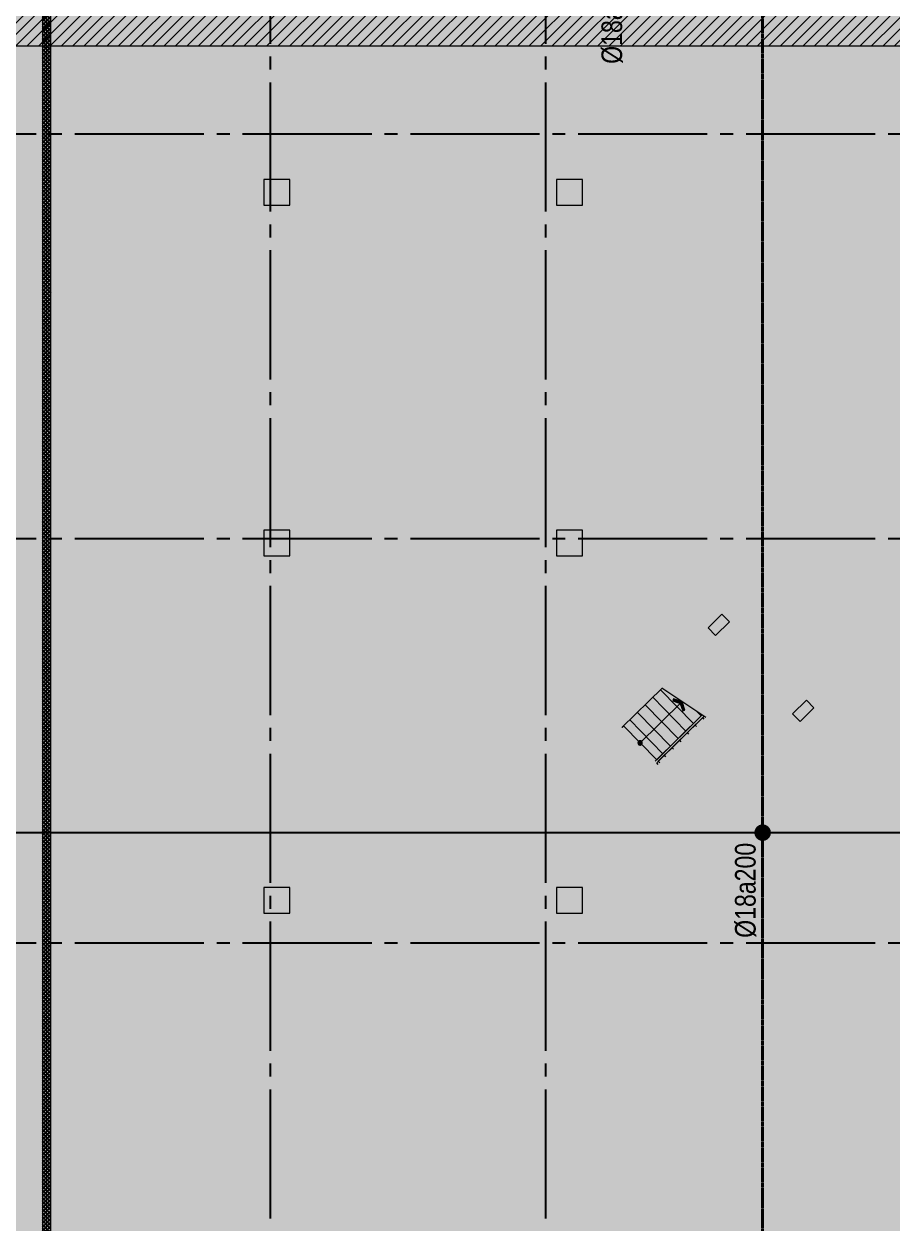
# Model space of a CAD drawing. Header units: millimetres. Extents: x -3819597 to -2591384, y 582389 to 820195.
# Drawn here: x -3399952 to -3379779, y 710231 to 738094 of the extents above; entities that cross this region are included whole.
import ezdxf
from ezdxf.enums import TextEntityAlignment as Align
from ezdxf.xclip import XClip

# ---------------------------------------------------------------- set-up
doc = ezdxf.new("R2010")
doc.units = ezdxf.units.MM
doc.header["$MEASUREMENT"] = 0
doc.header["$XCLIPFRAME"] = 0
for name, pattern in [('CENTER', [2, 1.25, -0.25, 0.25, -0.25]), ('CHG_XX_Cot_Ham 2$0$$AUDIT_BAD_LTYPE3', [0]), ('CHG_XX_Damsan_Ham 2$0$MB Ham 2$0$Hidden21', [3, 2, -1]), ('CHG_XX_Luoi truc$0$MB_Luoi truc$0$Center101', [13, 10, -1, 1, -1]), ('HIDDEN', [0.375, 0.25, -0.125])]:
    doc.linetypes.add(name, pattern=pattern)
doc.layers.get('0').update_dxf_attribs({"lineweight": 9})
doc.layers.get('Defpoints').update_dxf_attribs({"color": 10, "lineweight": 0})
for name, color, linetype in [('02HN. TEXT B', 1, 'Continuous'), ('08HN. SSS X', 6, 'Continuous'), ('12HN. GRID', 1, 'CENTER'), ("CHG_XX_Damsan_Ham 2$0$CHG_XX_Damsan_Ham 2$0$'S_General_Hatch_8", 8, 'Continuous'), ('CHG_XX_Damsan_Ham 2$0$MB Ham 2$0$Staircase', 30, 'Continuous'), ('CHG_XX_Damsan_Ham 2$0$MB Ham 2$0$Staircase Hidden', 34, 'CHG_XX_Damsan_Ham 2$0$MB Ham 2$0$Hidden21'), ('CHG_XX_Luoi truc$0$Grid', 34, 'Continuous'), ('CHG_XX_Luoi truc$0$Grid Line', 8, 'CHG_XX_Luoi truc$0$MB_Luoi truc$0$Center101'), ('dim', 51, 'Continuous')]:
    doc.layers.add(name, color=color, linetype=linetype)
for name, color, linetype, lineweight, plot in [('CHG_XX_Cot_Ham 2$0$NS-Column-H2', 90, 'Continuous', 13, False), ('CHG_XX_Cot_Ham 2$0$NS-Column-H2 @ 1', 90, 'Continuous', 13, False), ('CHG_XX_Cot_Ham 2$0$NS-Column-H2 @ 150', 90, 'Continuous', 13, False)]:
    doc.layers.add(name, color=color, linetype=linetype, lineweight=lineweight, plot=plot)
for name, color, linetype, lineweight in [('CHG_XX_Cot_Ham 2$0$NS-Pier-H2', 150, 'Continuous', 13), ('CHG_XX_Damsan_Ham 2$0$CHG_XX_Damsan_Ham 2$0$DBAO', 3, 'Continuous', 13), ('CHG_XX_Damsan_Ham 2$0$CHG_XX_Damsan_Ham 2$0$DTE-MEP-H-SLAB TEXT', 3, 'Continuous', 0), ('CHG_XX_Damsan_Ham 2$0$CHG_XX_Damsan_Ham 2$0$HATCH', 154, 'Continuous', 9), ('CHG_XX_Damsan_Ham 2$0$CHG_XX_Damsan_Ham 2$0$Start hatch', 8, 'Continuous', 25), ('CHG_XX_Damsan_Ham 2$0$HATCH', 57, 'Continuous', 9), ('CHG_XX_Damsan_Ham 2$0$tam cap ram', 8, 'Continuous', 5), ('thep chay suot', 5, 'HIDDEN', 40)]:
    doc.layers.add(name, color=color, linetype=linetype, lineweight=lineweight)
doc.styles.add('[HN042014]STYLE', font='arial.ttf', dxfattribs={"width": 0.8})
doc.styles.add('CHG_XX_Luoi truc$0$MB_Luoi truc$0$Grid A-F$0$VNI-HelveCB', font='VHELVCB_0.TTF')
pattern_1 = [(45, (170555.19, -8650), (-44.194174, 44.194174), []), (135, (170555.19, -8650), (-44.194174, -44.194174), [])]

# ---------------------------------------------------------------- blocks, each defined once
blk = doc.blocks.new('*U697')
at = {"layer": '12HN. GRID', "linetype": 'Continuous'}
blk.add_line((0, 8915), (0, -9087.1), dxfattribs=at)
at = {"layer": '12HN. GRID', "linetype": 'Continuous', "const_width": 64, "flags": 128}
blk.add_lwpolyline([(-32, 0, 1), (32, 0, 1)], format="xyb", close=True, dxfattribs=at)
at = {"layer": 'thep chay suot', "linetype": 'HIDDEN', "ltscale": 10}
blk.add_line((-8538.7, 0), (7237.6, 0), dxfattribs=at)
at = {"layer": '02HN. TEXT B', "linetype": 'ByBlock', "style": '[HN042014]STYLE', "width": 0.8, "flags": 8}
blk.add_attdef('1', text='', height=160, dxfattribs=at).set_placement((-814.5, 134.4), align=Align.MIDDLE_LEFT)
blk.add_attdef('0', text='', height=160, dxfattribs=at).set_placement((-351.3, 10.6), align=Align.MIDDLE_CENTER)
at = {"layer": 'Defpoints', "color": 9, "linetype": 'ByBlock', "style": '[HN042014]STYLE', "width": 0.8, "flags": 9}
for tag, p in [('2', (-6355.4, 883.3)), ('3', (-6355.4, 478.6)), ('4', (-6355.4, 73.8)), ('5', (-6355.4, -316.7))]:
    blk.add_attdef(tag, text='', height=250, dxfattribs=at).set_placement(p, align=Align.MIDDLE_CENTER)
blk = doc.blocks.new('*U730')
at = {"layer": '12HN. GRID', "linetype": 'Continuous'}
h = blk.add_hatch(color=256, dxfattribs=at)
h.dxf.hatch_style = 1
h.paths.add_polyline_path([(-44, 7758.1), (44, 7758.1), (0, 7934.1)])
h = blk.add_hatch(color=256, dxfattribs=at)
h.dxf.hatch_style = 1
h.paths.add_polyline_path([(0, -1815.9), (44, -1639.9), (-44, -1639.9)])
at = {"layer": '08HN. SSS X', "linetype": 'ByBlock', "ltscale": 10}
for p, q in [((-419.7, 0), (432.9, 0)), ((-419.7, 0), (-419.7, 0)), ((432.9, 0), (432.9, 0))]:
    blk.add_line(p, q, dxfattribs=at)
at = {"layer": '12HN. GRID', "linetype": 'Continuous'}
for p, q in [((-75, 7934.1), (75, 7934.1)), ((-44, 7758.1), (0, 7934.1)), ((0, 7934.1), (0, -1815.9)), ((0, 7934.1), (44, 7758.1)), ((-44, 7758.1), (44, 7758.1)), ((-44, -1639.9), (44, -1639.9)), ((-44, -1639.9), (0, -1815.9)), ((0, -1815.9), (44, -1639.9)), ((-75, -1815.9), (75, -1815.9))]:
    blk.add_line(p, q, dxfattribs=at)
at = {"layer": '12HN. GRID', "linetype": 'Continuous', "const_width": 64, "flags": 128}
blk.add_lwpolyline([(-32, 0, -1), (32, 0, -1)], format="xyb", close=True, dxfattribs=at)
at = {"layer": '02HN. TEXT B', "linetype": 'ByBlock', "style": '[HN042014]STYLE', "width": 0.8, "flags": 8}
blk.add_attdef('1', text='', height=160, dxfattribs=at).set_placement((169.6, 140), align=Align.MIDDLE_LEFT)
blk.add_attdef('0', text='', height=160, dxfattribs=at).set_placement((211364.5, -1010081.3), align=Align.MIDDLE_CENTER)
at = {"layer": 'Defpoints', "color": 9, "linetype": 'ByBlock', "style": '[HN042014]STYLE', "width": 0.8, "flags": 9}
for tag, p in [('2', (1263.6, 123.5)), ('3', (1263.6, -281.2)), ('4', (1263.6, -686)), ('5', (1263.6, -1076.5))]:
    blk.add_attdef(tag, text='', height=250, dxfattribs=at).set_placement(p, align=Align.MIDDLE_CENTER)
blk = doc.blocks.new('*U1036')
at = {"layer": 'CHG_XX_Cot_Ham 2$0$NS-Column-H2 @ 1'}
h = blk.add_hatch(color=256, dxfattribs=at)
h.dxf.hatch_style = 1
h.paths.add_polyline_path([(-300, -300), (-300, 300), (300, 300), (300, -300)])
at = {"layer": 'CHG_XX_Cot_Ham 2$0$NS-Column-H2 @ 150'}
h = blk.add_hatch(color=256, dxfattribs=at)
h.dxf.hatch_style = 1
h.paths.add_polyline_path([(-300, -300), (-300, 300), (300, 300), (300, -300)])
blk = doc.blocks.new('CHG_XX_Cot_Ham 2$0$HoBoi_C600x600')
at = {"layer": 'CHG_XX_Cot_Ham 2$0$NS-Column-H2'}
blk.add_lwpolyline([(300, -300), (300, 300), (-300, 300), (-300, -300)], close=True, dxfattribs=at)
blk.add_blockref('*U1036', (0, 0), dxfattribs=at)
blk = doc.blocks.new('*U1029')
at = {"layer": 'CHG_XX_Luoi truc$0$Grid Line'}
blk.add_line((0, 0), (0, 608), dxfattribs=at)
at = {"layer": 'CHG_XX_Luoi truc$0$Grid', "lineweight": -2, "style": 'CHG_XX_Luoi truc$0$MB_Luoi truc$0$Grid A-F$0$VNI-HelveCB'}
for tag, p in [('GRIDSUB', (0, 617)), ('GRID', (0, -9))]:
    blk.add_attdef(tag, text='', height=5, dxfattribs=at).set_placement(p, align=Align.MIDDLE)
blk = doc.blocks.new('*U1031')
at = {"layer": 'CHG_XX_Luoi truc$0$Grid Line'}
blk.add_line((0, 0), (0, 438), dxfattribs=at)
at = {"layer": 'CHG_XX_Luoi truc$0$Grid', "lineweight": -2, "style": 'CHG_XX_Luoi truc$0$MB_Luoi truc$0$Grid A-F$0$VNI-HelveCB'}
for tag, p in [('GRIDSUB', (0, 447)), ('GRID', (0, -9))]:
    blk.add_attdef(tag, text='', height=5, dxfattribs=at).set_placement(p, align=Align.MIDDLE)
blk = doc.blocks.new('CHG_XX_Luoi truc')
at = {"layer": 'CHG_XX_Luoi truc$0$Grid', "xscale": 300, "yscale": 300, "zscale": 300}
for p in [(38150, -12747), (44550, -12747)]:
    blk.add_blockref('*U1029', p, dxfattribs=at)
at = {"layer": 'CHG_XX_Luoi truc$0$Grid', "xscale": 300.0000000000013, "yscale": 300.0000000000013, "zscale": 300.0000000000013, "rotation": 90}
for p in [(110703, 125550), (110703, 116150), (110703, 106750)]:
    blk.add_blockref('*U1031', p, dxfattribs=at)
blk = doc.blocks.new('CHG_XX_Cot_Ham 2')
at = {"layer": 'CHG_XX_Cot_Ham 2$0$NS-Column-H2'}
h = blk.add_hatch(color=256, dxfattribs=at)
h.paths.add_polyline_path([(48641.1, 114396), (48816.3, 114217.7), (48495.4, 113902.2), (48320.1, 114080.5)])
h.paths.add_polyline_path([(50603.8, 112399.1), (50779, 112220.8), (50457.1, 111906.3), (50282.9, 112083.6)])
at = {"layer": 'CHG_XX_Cot_Ham 2$0$NS-Pier-H2'}
h = blk.add_hatch(color=256, dxfattribs=at)
h.dxf.hatch_style = 1
h.paths.add_polyline_path([(99639.2, 163400), (-10900, 163400), (-10900, 85450), (-300, 85450), (-300, 84050), (32350, 84050), (32350, -9000), (103575.5, -9000), (106050, -6022), (106050, 158254.3)])
h.paths.add_polyline_path([(99533.7, 163100), (105750, 158110.4), (105750, 90450), (105650, 90450), (105750, 90450), (105750, 13850), (105750, 13722.3), (105750, -5913.6), (103434.7, -8700), (93599.8, -8700), (93299.8, -8700), (32650, -8700), (32650, 84350), (0, 84350), (0, 85750), (-10600, 85750), (-10600, 163100), (93600, 163100)], flags=16)
at = {"layer": 'CHG_XX_Cot_Ham 2$0$NS-Column-H2'}
for points in [[(48641.1, 114396), (48816.3, 114217.7), (48495.4, 113902.2), (48320.1, 114080.5), (48641.1, 114396)], [(50603.8, 112399.1), (50779, 112220.8), (50457.1, 111906.3), (50282.9, 112083.6), (50603.8, 112399.1)], [(50603.8, 112399.1), (50779, 112220.8), (50458.1, 111905.3), (50282.9, 112083.6), (50603.8, 112399.1)]]:
    blk.add_lwpolyline(points, dxfattribs=at)
at = {"layer": 'CHG_XX_Cot_Ham 2$0$NS-Column-H2', "linetype": 'CHG_XX_Cot_Ham 2$0$$AUDIT_BAD_LTYPE3'}
for points in [[(48495.4, 113902.2), (48816.3, 114217.7), (48641.1, 114396), (48320.1, 114080.5), (48495.4, 113902.2)], [(50458.1, 111905.3), (50779, 112220.8), (50603.8, 112399.1), (50282.9, 112083.6), (50458.1, 111905.3)]]:
    blk.add_lwpolyline(points, dxfattribs=at)
at = {"layer": 'Defpoints'}
for p, q in [((48495.4, 113902.2), (48320.1, 114080.5)), ((50458.1, 111905.3), (50282.9, 112083.6))]:
    blk.add_line(p, q, dxfattribs=at)
at = {"layer": 'CHG_XX_Cot_Ham 2$0$NS-Column-H2'}
for p in [(38300, 124200), (45100, 124200), (38300, 116050), (45100, 116050), (38300, 107750), (45100, 107750)]:
    blk.add_blockref('CHG_XX_Cot_Ham 2$0$HoBoi_C600x600', p, dxfattribs=at)
at = {"layer": 'CHG_XX_Cot_Ham 2$0$NS-Pier-H2'}
blk.add_blockref('CHG_XX_Luoi truc', (0, 0), dxfattribs=at)
blk = doc.blocks.new('CHG_XX_Damsan_Ham 2$0$CHG_XX_Damsan_Ham 2$0$sdfsgdh')
at = {"layer": 'CHG_XX_Damsan_Ham 2$0$CHG_XX_Damsan_Ham 2$0$Start hatch', "ltscale": 0.5}
h = blk.add_hatch(dxfattribs=at)
h.set_pattern_fill('ANSI37', color=256, scale=500)
h.set_pattern_definition(pattern_1)
h.paths.add_polyline_path([(43750, 200), (43550, 200), (43550, -38999), (43750, -38999)])
h = blk.add_hatch(dxfattribs=at)
h.set_pattern_fill('ANSI37', color=256, scale=500)
h.set_pattern_definition(pattern_1)
h.paths.add_polyline_path([(43750, -38999), (43550, -38999), (43550, -74750), (43750, -74750)])
at = {"layer": 'CHG_XX_Damsan_Ham 2$0$CHG_XX_Damsan_Ham 2$0$DTE-MEP-H-SLAB TEXT', "color": 2, "ltscale": 0.5}
for p, q in [((43550, 200), (43550, -74750)), ((43750, -74750), (43750, 200))]:
    blk.add_line(p, q, dxfattribs=at)
blk = doc.blocks.new('CHG_XX_Damsan_Ham 2$0$MB Ham 2$0$Arrow 60')
at = {"linetype": 'ByBlock', "lineweight": -2}
h = blk.add_hatch(color=0, dxfattribs=at)
h.paths.add_polyline_path([(1.88, 0.94), (1.65, 1.38), (0, 0.56), (-1.65, 1.38), (-1.88, 0.94), (0, 0)], flags=17)
h.paths.add_polyline_path([(1.65, 1.38), (1.88, 0.94), (0, 0), (-1.88, 0.94), (-1.65, 1.38), (0, 0.56)])
blk.add_hatch(color=0, dxfattribs=at).paths.add_polyline_path([(1.65, 1.38), (1.88, 0.94), (0, 0), (-1.88, 0.94), (-1.65, 1.38), (0, 0.56)])
at = {"color": 0, "linetype": 'ByBlock', "lineweight": -2}
blk.add_lwpolyline([(1.65, 1.38), (1.88, 0.94), (0, 0), (-1.88, 0.94), (-1.65, 1.38), (0, 0.56)], close=True, dxfattribs=at)
blk = doc.blocks.new('CHG_XX_Damsan_Ham 2$0$MB Ham 2$0$Dot')
at = {"linetype": 'ByBlock', "lineweight": -2}
h = blk.add_hatch(color=0, dxfattribs=at)
edge = h.paths.add_edge_path()
edge.add_arc((0, 0), 0.5, 0, 360)
at = {"color": 0, "linetype": 'ByBlock', "lineweight": -2}
blk.add_line((0, -1), (0, 1), dxfattribs=at)
blk.add_circle((0, 0), 0.5, dxfattribs=at)
blk = doc.blocks.new('*U966')
at = {"layer": 'CHG_XX_Damsan_Ham 2$0$tam cap ram'}
h = blk.add_hatch(dxfattribs=at)
h.set_pattern_fill('_USER', color=256, scale=250, angle=90, pattern_type=0)
h.set_pattern_definition([(90, (2200, 2550), (-250, 2e-14), [])])
h.paths.add_polyline_path([(1200, 2550), (3200, 2550), (3200, 1450), (1200, 1450)])
h.paths.add_polyline_path([(1200, 1400), (3200, 1400), (3200, 1350), (1200, 1350)])
h.paths.add_polyline_path([(1200, 1200), (3200, 1200), (3200, 1150), (1200, 1150)])
h.paths.add_polyline_path([(1200, 1100), (3200, 1100), (3200, 0), (1200, 0)])
at = {"layer": 'CHG_XX_Damsan_Ham 2$0$MB Ham 2$0$Staircase'}
for p, q in [((1200, 0), (1200, 1100)), ((3200, 0), (3200, 1100)), ((0, 0), (4400, 0))]:
    blk.add_line(p, q, dxfattribs=at)
at = {"layer": 'CHG_XX_Damsan_Ham 2$0$MB Ham 2$0$Staircase Hidden'}
for p, q in [((4400, 2550), (4400, 0)), ((4400, 1200), (4400, 1350))]:
    blk.add_line(p, q, dxfattribs=at)
at = {"layer": 'CHG_XX_Damsan_Ham 2$0$tam cap ram'}
for p, q in [((0, 0), (0, 2550)), ((0, 2550), (4400, 2550)), ((1200, 1450), (1200, 2550)), ((1598, 1350), (1848, 2550)), ((1700, 1350), (1950, 2550)), ((3200, 1450), (3200, 2550)), ((600, 550), (600, 2000)), ((600, 2000), (3800, 2000)), ((3800, 550), (3800, 2000)), ((1100, 1100), (1100, 1450)), ((1100, 1450), (3300, 1450)), ((1150, 1150), (1150, 1400)), ((1150, 1400), (3250, 1400)), ((1200, 1150), (1200, 1400)), ((1200, 1400), (1200, 1350)), ((3200, 1150), (3200, 1400)), ((3250, 1150), (3250, 1400)), ((3300, 1100), (3300, 1450)), ((1150, 1150), (3250, 1150)), ((1200, 1350), (3200, 1350)), ((1200, 1200), (3200, 1200)), ((1200, 1200), (1200, 1150)), ((1100, 1100), (3300, 1100)), ((600, 550), (3800, 550))]:
    blk.add_line(p, q, dxfattribs=at)
for points in [[(1200, 2550), (3200, 2550), (3200, 1450), (1200, 1450)], [(1200, 1400), (3200, 1400), (3200, 1350), (1200, 1350)], [(1200, 1200), (3200, 1200), (3200, 1150), (1200, 1150)], [(1200, 1100), (3200, 1100), (3200, 0), (1200, 0)]]:
    blk.add_lwpolyline(points, close=True, dxfattribs=at)
for centre, start, end in [((1200, 1350), 90, 180), ((3200, 1350), 0, 90), ((1200, 1200), 180, 270), ((3200, 1200), 270, 0)]:
    blk.add_arc(centre, 1200, start, end, dxfattribs=at)
at = {"layer": 'CHG_XX_Damsan_Ham 2$0$tam cap ram', "yscale": 100, "zscale": 100}
for name, p, xscale, rotation in [('CHG_XX_Damsan_Ham 2$0$MB Ham 2$0$Arrow 60', (1835, 2000), 100, 270), ('CHG_XX_Damsan_Ham 2$0$MB Ham 2$0$Dot', (3200, 2000), 100, 270), ('CHG_XX_Damsan_Ham 2$0$MB Ham 2$0$Arrow 60', (3200, 550), -100, 90)]:
    blk.add_blockref(name, p, dxfattribs=dict(at, xscale=xscale, rotation=rotation))
blk = doc.blocks.new('CHG_XX_Damsan_Ham 2$0$ArchStaireH2')
ref = blk.add_blockref('*U966', (38175, -28826), dxfattribs=dict(xscale=-1, rotation=44.5054804266082))
XClip(ref).set_block_clipping_path([(3250, 1350), (3249.9999999999, 2550), (1945, 2550), (1695, 1350)])
blk = doc.blocks.new('CHG_XX_Damsan_Ham 2', base_point=(3089256, -609981))
at = {"layer": "CHG_XX_Damsan_Ham 2$0$CHG_XX_Damsan_Ham 2$0$'S_General_Hatch_8"}
h = blk.add_hatch(dxfattribs=at)
h.set_pattern_fill('CROSS', color=256, scale=2000)
edge = h.paths.add_edge_path()
edge.add_line((76750, 42625), (76750, 65250))
edge.add_line((76750, 65250), (76750, 65850))
edge.add_line((76750, 65850), (77900, 65850))
edge.add_line((77900, 65850), (77900, 89350))
edge.add_line((77900, 89350), (76850, 89350))
edge.add_line((76850, 89350), (76850, 90650))
edge.add_line((76850, 90650), (76852, 131950))
edge.add_line((76852, 131950), (51950, 131950))
edge.add_line((51950, 131950), (51950, 130600))
edge.add_line((51950, 130600), (22700, 130600))
edge.add_line((22700, 130600), (22700, 84050))
edge.add_line((22700, 84050), (32350, 84050))
edge.add_line((32350, 84050), (32350, 22700))
edge.add_line((32350, 22700), (76500, 22700))
edge.add_line((76500, 22700), (76500, 23518))
edge.add_line((76500, 23518), (76750, 23518))
edge.add_line((76750, 23518), (76750, 42625))
edge.add_line((76750, 42625), (76750, 43198))
at = {"layer": 'CHG_XX_Damsan_Ham 2$0$CHG_XX_Damsan_Ham 2$0$HATCH'}
h = blk.add_hatch(dxfattribs=at)
h.set_pattern_fill('ANSI31', color=256, scale=1500)
h.set_pattern_definition([(45, (-2702289.21, 609981.01), (-132.582521, 132.582521), [])])
h.paths.add_polyline_path([(32350, 25700), (73852, 25700), (73852, 127600), (25700, 127600), (25700, 84350), (23700, 84350), (23700, 129600), (75852, 129600), (75852, 23700), (32350, 23700)])
blk.add_lwpolyline([(32350, 25700), (73852, 25700), (73852, 127600), (25700, 127600), (25700, 84350), (23700, 84350), (23700, 129600), (75852, 129600), (75852, 23700), (32350, 23700), (32350, 25700)], dxfattribs=at)
at = {"layer": 'CHG_XX_Damsan_Ham 2$0$CHG_XX_Damsan_Ham 2$0$DBAO'}
blk.add_blockref('CHG_XX_Cot_Ham 2', (0, 0), dxfattribs=at)
at = {"layer": 'CHG_XX_Damsan_Ham 2$0$CHG_XX_Damsan_Ham 2$0$DTE-MEP-H-SLAB TEXT'}
blk.add_blockref('CHG_XX_Damsan_Ham 2$0$CHG_XX_Damsan_Ham 2$0$sdfsgdh', (-10700, 160900), dxfattribs=at)
at = {"layer": 'CHG_XX_Damsan_Ham 2$0$HATCH'}
for name, p in [('CHG_XX_Cot_Ham 2', (0, 0)), ('CHG_XX_Damsan_Ham 2$0$ArchStaireH2', (12250, 141050))]:
    blk.add_blockref(name, p, dxfattribs=at)

msp = doc.modelspace()

# ---------------------------------------------------------------- block references
at = {"layer": '08HN. SSS X', "linetype": 'Continuous'}
ref = msp.add_blockref('*U730', (-3385871.9, 739880), dxfattribs=dict(at, xscale=-3, yscale=3, zscale=3, rotation=90))
ref.add_attrib('1', '%%c18a200', dxfattribs={"layer": '02HN. TEXT B', "linetype": 'ByBlock', "height": 480, "rotation": 90, "style": '[HN042014]STYLE', "width": 0.8}).set_placement((-3386291.9, 737167.8), align=Align.MIDDLE_LEFT)
at = {"layer": 'dim', "ltscale": 1500}
msp.add_blockref('CHG_XX_Damsan_Ham 2', (-343118.3, 0), dxfattribs=at)
at = {"layer": 'thep chay suot'}
ref = msp.add_blockref('*U697', (-3382785.7, 719302.3), dxfattribs=dict(at, xscale=3, yscale=3, zscale=3, rotation=90))
ref.add_attrib('1', '%%c18a200', dxfattribs={"layer": '02HN. TEXT B', "linetype": 'ByBlock', "height": 480, "rotation": 90, "style": '[HN042014]STYLE', "width": 0.8}).set_placement((-3383188.8, 716858.7), align=Align.MIDDLE_LEFT)

doc.saveas('drawing.dxf')
